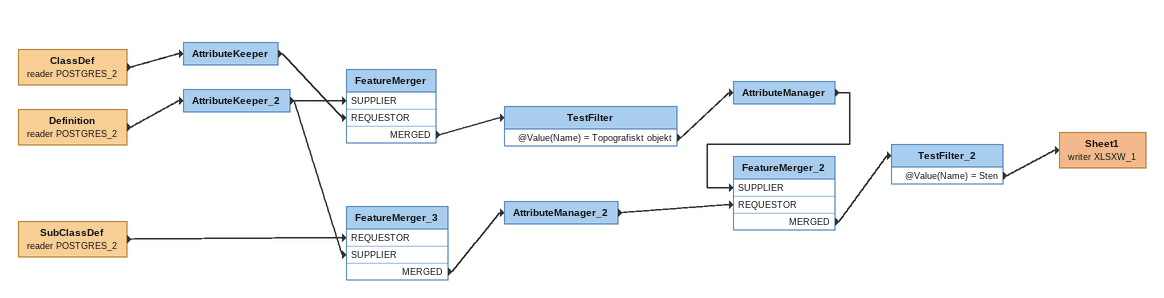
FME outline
ClassDef (reader POSTGRES_2)
    -> AttributeKeeper
AttributeKeeper
    -> FeatureMerger [REQUESTOR]
Definition (reader POSTGRES_2)
    -> AttributeKeeper_2
AttributeKeeper_2
    -> FeatureMerger [SUPPLIER]
    -> FeatureMerger_3 [SUPPLIER]
FeatureMerger
    MERGED -> TestFilter
TestFilter
    @Value(Name) = Topografiskt objekt -> AttributeManager
AttributeManager
    -> FeatureMerger_2 [SUPPLIER]
SubClassDef (reader POSTGRES_2)
    -> FeatureMerger_3 [REQUESTOR]
FeatureMerger_3
    MERGED -> AttributeManager_2
AttributeManager_2
    -> FeatureMerger_2 [REQUESTOR]
FeatureMerger_2
    MERGED -> TestFilter_2
TestFilter_2
    @Value(Name) = Sten -> Sheet1 (writer XLSXW_1)
Sheet1 (writer XLSXW_1)
